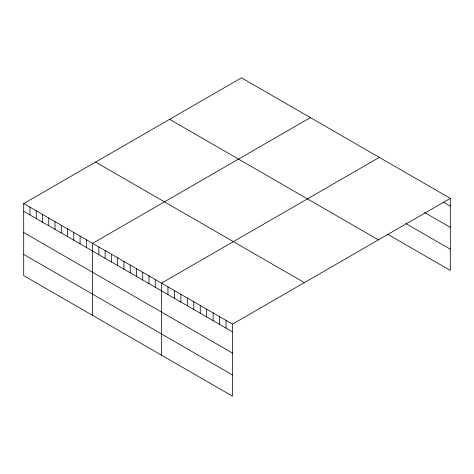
<?xml version="1.0" encoding="UTF-8"?>
<svg xmlns="http://www.w3.org/2000/svg" width="474" height="474" viewBox="0 0 474 474"><rect width="100%" height="100%" fill="white"/><g stroke="black" fill="none" stroke-linecap="round" stroke-linejoin="round"><path stroke-width="0.71" d="M450.3 198.375L232.503 324.121L232.503 396.175L23.7 275.625L23.7 203.571L241.497 77.825L450.3 198.375L450.3 270.429L387.519 234.186M310.405 117.605L92.602 243.352L92.602 315.406M379.307 157.386L161.51 283.132L161.51 355.186M443.848 202.374L450.3 206.095M424.485 212.423L450.3 227.33M405.708 223.455L450.3 249.2M169.627 119.318L378.424 239.874M95.576 162.072L304.373 282.623M23.7 203.571L232.503 324.121M23.7 211.291L232.503 331.841M23.7 232.521L232.503 353.071M23.7 254.396L232.503 374.946M226.051 320.394L226.051 328.115M219.592 316.668L219.592 324.388M213.14 312.941L213.14 320.667M206.688 309.214L206.688 316.94M200.235 305.487L200.235 313.213M193.777 301.766L193.777 309.486M187.325 298.039L187.325 305.76M180.872 294.313L180.872 302.033M174.414 290.586L174.414 298.306M167.962 286.859L167.962 294.579M155.247 279.518L155.247 287.238M148.978 275.898L148.978 283.624M142.715 272.283L142.715 280.004M136.453 268.669L136.453 276.389M130.19 265.049L130.19 272.775M123.927 261.435L123.927 269.155M117.659 257.815L117.659 265.541M111.396 254.2L111.396 261.921M105.133 250.586L105.133 258.306M98.87 246.966L98.87 254.692M86.339 239.737L86.339 247.458M80.076 236.117L80.076 243.843M73.814 232.503L73.814 240.223M67.551 228.883L67.551 236.609M61.282 225.269L61.282 232.989M55.02 221.654L55.02 229.375M48.757 218.034L48.757 225.76M42.494 214.42L42.494 222.14M36.225 210.8L36.225 218.526M29.963 207.185L29.963 214.906"/></g></svg>
